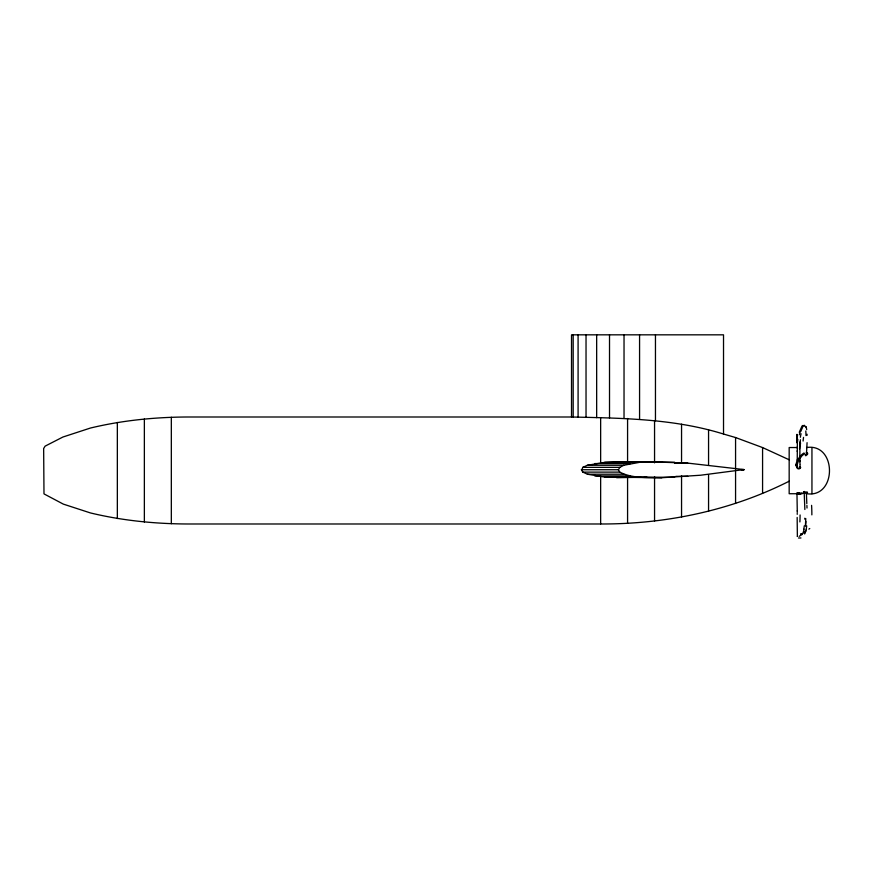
<?xml version="1.0" encoding="UTF-8"?>
<svg xmlns="http://www.w3.org/2000/svg" width="873" height="873" viewBox="0 0 873 873"><rect width="100%" height="100%" fill="white"/><g stroke="black" fill="none" stroke-linecap="round" stroke-linejoin="round"><path stroke-width="1.31" d="M797.267 510.912L796.951 493.114M797.235 513.368L797.224 514.339M799.111 494.434L798.544 493.725L789.17 493.725L789.17 447.533L797.213 447.533M797.158 517.438L797.365 536.338M807.067 442.666L806.597 451.788M804.786 518.224L804.753 519.162M806.51 453.196L807.154 454.484M800.017 443.68L799.788 457.747M797.365 443.244L797.245 459.569M806.696 525.862L806.281 529.213M800.137 442.338L800.432 439.741M798.489 493.725L801.916 492.863M797.486 441.913L797.802 439.305M804.295 525.797L803.815 529.191M806.216 493.398L806.859 492.918A2.128 0.687 2.9 0 0 807.143 492.819M797.431 465.625L797.518 467.393A1.342 1.331 83.9 0 0 799.919 467.819M800.05 466.957L799.81 467.721M796.776 466.313L797.409 466.291M799.242 432.288L801.992 426.1A6.537 2.15 -75.7 0 1 803.193 425.533M800.094 458.041L800.934 456.568M661.799 477.727C647.821 477.291 632.609 478.764 619.808 472.118L618.433 469.739L619.808 467.35L623.857 465.265L639.2 462.374L649.818 461.773L687.76 463.116L743.971 469.565L700.593 475.228L661.799 477.727L604.705 477.105L587.42 474.214L582.848 472.118L581.789 470.492M674.643 462.243L616.545 461.773L604.629 462.374L587.365 465.265L582.826 467.35L581.636 470.252M800.039 457.234L800.967 455.859M806.325 493.07L806.739 492.961A1.604 0.622 3.1 0 0 804.098 492.907L804.164 492.961M801.905 534.374L799.242 536.349M805.212 455.128L806.968 453.283L806.194 452.345A2.106 1.386 2.7 0 1 807.274 454.549M805.757 455.804L807.012 454.604M797.278 466.913L796.722 466.99A2.041 1.986 -41 0 0 800.661 467.459L800.115 466.837M789.17 459.776L762.576 447.565L735.568 437.537L723.521 434.034C674.382 418.713 622.547 418.178 571.52 416.999L187.509 416.999C154.859 417.13 122.187 420.404 90.421 428.043L62.921 437.024L45.112 446.147L43.65 448.526L43.988 493.889L63.314 504.114L90.421 512.931C122.187 520.581 154.859 523.844 187.509 523.986L600.646 523.986C665.652 524.182 730.985 510.64 789.17 481.209M804.011 493.027L803.455 492.263M803.64 493.169L799.755 494.402M806.401 493.398L806.816 503.601M800.956 537.964L798.479 537.997M806.761 493.725C837.152 498.243 836.989 442.786 806.587 447.533M616.633 477.706L646.828 477.084M616.545 461.773L661.799 461.752M604.629 462.374L639.2 462.374M674.502 463.116L687.76 463.116M594.753 463.563L630.415 463.563M587.365 465.265L623.857 465.265M582.826 467.35L619.808 467.35M741.264 469.565L743.971 469.565M581.298 469.739L618.433 469.739M741.264 469.903L743.971 469.903M582.848 472.118L619.808 472.118M587.42 474.214L623.857 474.214M594.819 475.916L630.415 475.916M675.855 476.363L687.76 476.363M604.705 477.105L639.2 477.105M644.241 477.236L674.643 477.236M803.935 492.307L803.978 492.35A2.27 0.644 -5.3 0 1 807.383 492.143A2.128 0.687 2.9 0 1 807.536 492.394M800.094 493.54L799.81 493.245A1.32 0.567 3.4 0 0 798.424 493.005A1.32 0.567 3.4 0 0 797.562 493.452M806.281 427.508L806.696 429.614M797.365 439.85L796.994 434.317L797.114 442.513M804.208 492.939L804.862 509.505M806.903 505.369L807.012 508.031M807.045 434.208L807.089 435.321M797.387 464.185L797.267 460.169M800.028 464.152L799.974 461.544M799.941 460.464L799.963 461.108M800.039 464.796L800.083 466.804M811.945 447.533L811.945 493.725M762.576 447.565L762.576 493.409M735.568 437.537L735.568 469.499M735.568 471.475L735.568 503.448M723.521 434.034L723.521 334.828L571.52 334.828L571.52 416.999M708.56 429.756L708.56 464.774M708.56 474.89L708.56 511.283M681.551 424.18L681.551 461.49M681.551 475.687L681.551 517.089M655.459 334.828L655.459 420.644M654.554 420.513L654.554 462.865M654.554 476.614L654.554 521.028M639.571 334.828L639.571 419.4M627.578 418.462L627.578 461.752M627.578 477.727L627.578 523.276M624.031 334.828L624.031 418.396M609.518 334.828L609.518 418.003M600.646 417.687L600.646 462.854M600.646 476.614L600.646 523.986M596.663 334.828L596.663 417.654M586.034 334.828L586.034 417.458M578.09 334.828L578.09 417.239M573.179 334.828L573.179 417.065M171.326 417.272L171.326 523.702M144.361 418.996L144.361 521.989M117.342 422.456L117.342 518.529M811.584 505.358A110.347 62.954 -73.6 0 1 811.857 514.874M805.768 518.507A49.837 21.476 -78.5 0 1 805.364 525.426M804.022 529.191A6.537 2.39 -79.6 0 1 802.025 534.658M800.617 534.953A49.172 5.773 -48 0 1 801.239 533.719M801.861 533.599A62.67 5.467 -38.2 0 1 800.639 534.211M797.518 536.393A38.521 4.201 -68.3 0 1 797.333 536.404M797.245 510.88A54.464 3.819 -89.7 0 1 797.224 512.342M809.762 528.536A48.08 4.878 -40.3 0 1 808.889 529.114M805.299 532.094A31.352 4.376 -52.1 0 1 804.197 533.054M805.604 530.708A14.557 2.586 -60.6 0 1 804.033 532.726M805.757 531.035A5.413 1.615 -77.2 0 1 804.655 533.97M806.226 529.213A9.33 3.339 -79.6 0 1 805.855 531.1M805.877 521.399A51.66 20.494 -79.3 0 1 805.55 526.31M800.094 514.961A113.555 53.122 -77.5 0 1 799.897 521.923M804.524 491.477A20.712 1.67 -26.5 0 1 803.52 491.892M799.144 492.678A20.57 6.1 -50.3 0 1 797.049 492.939M799.941 494.129A20.636 5.991 -49.4 0 1 799.264 494.227M799.733 493.409A20.777 6.187 -51.4 0 1 797.66 493.649M797.005 440.407A38.521 10.16 73.2 0 1 796.896 439.184M797.267 450.73A23.331 0.829 90 0 1 797.191 451.341M797.213 447.096A54.464 1.637 86.3 0 1 797.235 447.969M800.377 437.264A49.172 31.166 72.7 0 1 801.065 433.706M796.918 438.857A62.67 45.243 62.8 0 1 797.551 435.452M797.005 442.851A38.521 14.361 84.5 0 1 797.136 441.487M797.235 459.787A54.464 2.193 -86.7 0 1 797.256 460.398M796.351 465.767A21.148 13.39 89.7 0 1 796.907 463.192M799.646 461.653A29.322 1.244 -86.4 0 1 799.995 459.253M800.421 444.128A36.131 12.157 85.9 0 1 800.53 442.829M803.095 441.051A61.743 41.849 68.3 0 1 803.542 437.395M799.341 434.809A48.08 34.014 65.7 0 1 800.454 431.131M800.945 431.218A31.352 18.693 76.8 0 1 801.938 428.763M801.927 428.239A14.557 7.399 84.1 0 1 804.371 425.271M804.699 426.297A5.413 1.79 -80.7 0 1 805.855 426.777M805.888 426.657A9.33 3.034 -76.2 0 1 806.248 427.584M805.779 431A51.66 17.842 -74 0 1 805.986 435.583M799.974 441.989A113.555 45.385 -70.3 0 1 799.537 448.864M796.678 466.99A3.176 3.121 28.1 0 1 796.765 466.302M795.74 465.789A20.832 13.444 89.2 0 1 796.547 462.461M797.06 465.746A20.417 16.991 65.4 0 1 804.633 453.764M796.22 465.418A21.476 17.667 65.7 0 1 804.022 452.967"/></g></svg>
